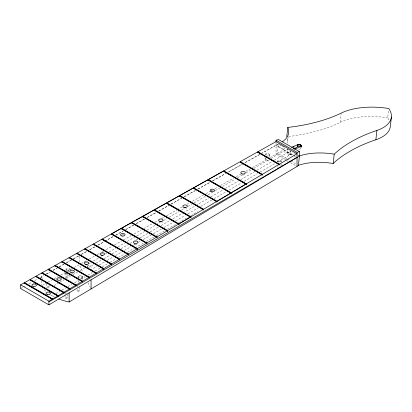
<?xml version="1.0" encoding="UTF-8"?>
<svg xmlns="http://www.w3.org/2000/svg" width="412" height="412" viewBox="0 0 412 412"><rect width="100%" height="100%" fill="white"/><g stroke="black" fill="none" stroke-linecap="round" stroke-linejoin="round"><path stroke-width="0.31" stroke-dasharray="2.06 1.54" d="M278.466 143.896L262.011 153.135L278.466 143.87L277.41 153.238L270.447 157.513M287.684 141.46L288.173 137.103M271.029 158.46L287.365 149.026L286.922 152.955L290.105 154.788L290.548 150.859L292.772 152.141M288.611 136.547A139.756 68.588 6.4 0 0 340.178 122.426L341.162 113.702M389 119.985A41.756 20.492 6.4 0 0 387.707 117.873L388.552 110.401M88.374 263.917L90.604 262.629M93.385 261.023L98.396 258.128M105.637 253.952L106.749 253.308M108.979 252.02L115.659 248.163M117.889 246.876L124.568 243.018M127.354 241.411L134.595 237.23M136.82 235.947L144.617 231.446M146.847 230.159L155.757 225.014M156.313 224.695L160.211 222.444M163.554 220.513L166.891 218.581M169.121 217.299L179.143 211.511M181.373 210.223L184.154 208.616M188.052 206.366L191.951 204.115M194.181 202.828L205.876 196.076M208.101 194.788L212 192.538M215.342 190.612L219.797 188.037M222.583 186.43L234.83 179.359M237.616 177.752L243.183 174.534M245.969 172.927L251.536 169.713M253.766 168.426L268.799 159.748M54.245 285.454L59.189 282.601M59.74 282.287L64.133 279.748M66.332 278.476L70.725 275.942M72.924 274.67L77.868 271.817M80.067 270.55L85.011 267.692M87.21 266.425L89.409 265.153L90.995 266.07L91.001 269.747L97.124 266.209M88.379 267.589L93.946 264.375M96.006 263.175L103.247 258.999M103.803 258.674L111.6 254.173M112.157 253.854L118.45 250.228M121.066 248.709L128.307 244.527M130.141 243.477L132.927 241.87M136.104 240.026L137.773 239.063M139.611 238.012L147.965 233.187M150.189 231.905L158.543 227.079M161.164 225.56L170.238 220.327M172.86 218.808L182.49 213.256M183.046 212.932L195.298 205.861M195.855 205.537L208.663 198.141M210.887 196.859L223.139 189.783M225.204 188.583L238.733 180.78M240.793 179.581L254.884 171.459M256.944 170.259L272.147 161.489M274.207 160.289L290.548 150.859L290.548 154.531L287.37 152.697L287.365 149.026M99.354 264.921L104.921 261.708M107.151 260.42L113.274 256.882M115.504 255.6L122.184 251.737M124.414 250.455L131.093 246.597M133.323 245.31L135.548 244.022M138.334 242.416L140.564 241.128M143.345 239.521L151.142 235.02M153.372 233.733L161.725 228.912M163.95 227.625L173.416 222.161M175.646 220.873L185.112 215.409M187.898 213.802L198.476 207.689M200.706 206.407L211.84 199.975M214.07 198.687L226.322 191.616M229.103 190.009L241.355 182.933M244.141 181.326L257.505 173.612M260.291 172.005L275.324 163.322M277.554 162.034L293.267 152.96M298.705 149.824L300.884 148.567A2.251 1.298 -0.1 0 0 301.543 147.65M50.805 295.023L52.056 295.801L55.357 293.895M55.908 293.576L59.761 291.351M61.965 290.079L65.817 287.854M68.021 286.582L71.873 284.357M74.629 282.766L78.481 280.541M80.685 279.274L85.088 276.73L85.634 277.837M87.869 275.123L92.324 272.553M95.105 270.947L100.116 268.052M102.341 266.77L107.908 263.556M110.133 262.269L116.256 258.736M118.481 257.448L125.16 253.596M127.385 252.309L134.621 248.132M135.177 247.813L143.525 242.992M146.306 241.386L154.098 236.885M156.323 235.602L164.671 230.782M167.452 229.175L176.357 224.035M178.581 222.748L188.603 216.964M190.828 215.677L197.508 211.825M20.6 288.513L22.845 287.257M23.407 286.943L26.213 285.367M29.02 283.791L31.827 282.22M34.634 280.644L37.441 279.068M40.247 277.497L43.62 275.607M46.427 274.031L50.357 271.827M53.163 270.257L57.093 268.052M59.338 266.791L63.829 264.272M66.636 262.696L71.127 260.178M73.372 258.921L78.986 255.775M81.236 254.513L86.85 251.366M89.656 249.79L95.27 246.644M98.077 245.068L104.251 241.607M104.813 241.288L113.794 236.251M116.04 234.995L123.343 230.9M125.588 229.644L134.008 224.921M136.254 223.659L144.674 218.937M147.481 217.361L155.901 212.638M158.708 211.068L168.817 205.397M171.062 204.141L181.728 198.157M184.535 196.586L195.2 190.602M198.007 189.026L210.362 182.104M212.607 180.842L225.518 173.601M228.325 172.025L242.364 164.156L228.377 172.015M259.766 154.397L244.61 162.9L259.781 154.407M41.318 278.085L41.313 276.874L43.543 275.628M46.329 274.062L50.228 271.879M53.014 270.318L56.913 268.13M59.143 266.883L64.159 264.071M66.383 262.82L71.4 260.013M73.63 258.762L79.202 255.641L79.207 261.687M81.442 254.379L87.05 251.238M89.857 249.667L95.466 246.52M97.706 245.264L104.437 241.494M104.998 241.18L113.408 236.462M115.654 235.206L122.941 231.117M125.748 229.546L133.601 225.143M136.403 223.572L144.813 218.854M147.058 217.598L156.03 212.566M158.836 210.995L168.93 205.336M171.176 204.079L181.831 198.105M184.071 196.848L195.288 190.56M198.095 188.99L209.873 182.387M212.674 180.817L225.575 173.586M42.436 285.325L47.452 282.514M48.008 282.205L51.907 280.016M54.137 278.769L58.035 276.581M60.822 275.02L65.281 272.523M67.506 271.271L71.966 268.773M74.191 267.527L79.207 264.715L82.848 272.152M81.452 263.459L83.693 262.197M84.254 261.883L86.499 260.626M89.301 259.055L94.909 255.914M97.155 254.652L99.395 253.395M102.202 251.825L103.324 251.196M106.126 249.626L112.296 246.165M114.541 244.908L121.267 241.138M123.512 239.877L131.366 235.479M134.168 233.908L141.46 229.819M143.7 228.562L152.677 223.531M154.917 222.274L157.724 220.703M161.648 218.499L164.45 216.928M166.695 215.672L176.789 210.012M177.351 209.698L182.398 206.87M186.883 204.352L189.69 202.781M192.492 201.21L203.147 195.237M205.954 193.666L209.878 191.467M210.439 191.147L212.685 189.891M214.925 188.634L217.732 187.063M220.533 185.493L233.434 178.262M236.236 176.686L240.721 174.173M245.773 171.346L250.259 168.827M252.499 167.571L267.646 159.083M283.986 147.058L279.017 144.19L284.028 147.105M287.854 149.293L291.166 151.204M293.926 152.8L295.584 153.753M293.72 155.468L295.929 156.745L293.694 155.458M286.798 158.651L277.41 153.238A38.939 19.112 6.4 0 0 285.083 147.795M287.349 158.965L290.11 160.556M290.666 160.876L296.187 164.058M286.546 160.412L276.055 154.366L276.045 142.748M287.102 160.732L288.204 161.37M290.414 162.642L295.934 165.82M88.08 282.838L90.254 287.277M300.878 147.553L300.884 148.567M288.132 155.927L288.132 152.255L293.138 155.139L276.045 145.266L284.95 150.421L284.955 154.093M281.659 164.259L281.659 165.485M269.577 157.296L269.572 154.711M265.076 157.302L265.081 159.14M87.818 265.462L87.823 267.913M82.565 277.369L82.57 281.046M79.202 287.138L79.202 290.815A1.076 0.618 -0.1 0 1 77.595 291.351A1.076 0.618 -0.1 0 1 77.595 290.28A1.076 0.618 -0.1 0 1 79.202 290.815M77.054 289.59L77.054 290.815M67.233 294.06L67.238 297.737A1.097 0.633 -0.1 0 1 65.596 298.283A1.097 0.633 -0.1 0 1 65.596 297.186A1.097 0.633 -0.1 0 1 67.238 297.737M67.079 273.012L67.084 276.684A1.009 0.582 -0.1 0 1 65.57 277.188A1.009 0.582 -0.1 0 1 65.57 276.179A1.009 0.582 -0.1 0 1 67.084 276.684M65.06 273.012L65.065 276.684M65.044 294.673L65.044 297.737M49.09 284.141L49.095 287.2A1.236 0.711 -0.1 0 1 47.241 287.818A1.236 0.711 -0.1 0 1 47.241 286.587A1.236 0.711 -0.1 0 1 49.095 287.2M46.623 283.528L46.623 287.2M41.318 280.505L41.324 284.738M82.56 276.632A2.251 1.298 0 0 1 79.186 277.755A2.251 1.298 0 0 1 79.186 275.504A2.251 1.298 0 0 1 82.56 276.632L82.56 277.364M78.064 276.632L78.064 277.364M65.982 269.654L65.982 270.39M244.62 174.575A2.251 1.298 0 0 1 241.442 174.575M212.829 192.615A2.251 1.298 0 0 1 211.953 192.615M211.531 190.143A2.251 1.298 0 0 1 213.251 190.143M186.693 208.014A2.251 1.298 0 0 1 185.967 208.297M183.855 208.178A2.251 1.298 0 0 1 183.515 208.014M162.421 222.032A2.251 1.298 0 0 1 162.081 222.192M159.583 222.192A2.251 1.298 0 0 1 159.243 222.032M159.583 220.034A2.251 1.298 0 0 1 159.969 219.915M123.219 236.91A2.251 1.298 0 0 1 122.343 236.91M121.921 234.438A2.251 1.298 0 0 1 123.641 234.438M136.918 244.156A2.251 1.298 0 0 1 134.42 244.156M135.229 241.808A2.251 1.298 0 0 1 136.109 241.808M101.465 256.089A2.251 1.298 0 0 1 101.074 255.97M101.465 253.689A2.251 1.298 0 0 1 103.185 253.689M85.675 262.805A2.251 1.298 0 0 1 87.395 262.805M73.037 273.496A2.251 1.298 0 0 1 71.74 273.568M71.74 271.024A2.251 1.298 0 0 1 72.615 271.024M60.909 280.603A2.251 1.298 0 0 1 60.286 280.958M58.18 278.682A2.251 1.298 0 0 1 58.602 278.61M59.477 278.61A2.251 1.298 0 0 1 60.286 278.8M49.177 293.045A2.251 1.298 0 0 1 49.564 293.164M33.336 284.877A2.251 1.298 0 0 1 33.758 284.805M34.634 284.81A2.251 1.298 0 0 1 35.056 284.888M265.117 154.454A2.251 1.298 0 0 1 267.764 153.434A2.251 1.298 0 0 1 269.53 154.963A2.251 1.298 0 0 1 266.883 155.983M277.163 161.695A2.225 1.288 0 0 1 278.538 160.505A2.225 1.288 0 0 1 280.969 160.783L281.242 160.979A2.225 1.288 0 0 1 281.617 161.695M69.092 270.854A2.251 1.298 0 0 1 66.023 269.906A2.251 1.298 0 0 1 68.232 268.356A2.251 1.298 0 0 1 70.437 269.906M78.11 277.626A2.251 1.298 -0.1 0 1 80.021 276.086A2.251 1.298 -0.1 0 1 82.56 277.286A2.251 1.298 -0.1 0 1 80.314 278.672M265.246 154.969A2.251 1.298 -0.1 0 1 268.912 154.546A2.251 1.298 -0.1 0 1 268.186 156.663M69.092 271.59A2.251 1.298 0 0 1 67.789 271.663M66.152 270.885A2.251 1.298 0 0 1 67.372 269.191A2.251 1.298 0 0 1 70.308 269.891M340.178 122.426A52.283 25.657 6.4 0 1 387.707 117.873M287.298 138.339A38.939 19.112 6.4 0 1 287.494 142.99M54.544 297.129A45.284 26.116 -0.1 0 1 52.056 295.801M45.727 291.227A45.284 26.116 -0.1 0 1 42.905 288.22M42.554 278.697A45.284 26.116 -0.1 0 1 41.313 276.874M66.785 273.424A1.009 0.582 -0.1 0 1 65.359 273.424A1.009 0.582 -0.1 0 1 65.359 272.6M77.199 286.829A1.076 0.618 -0.1 0 1 77.847 286.541M46.788 283.883A1.236 0.711 -0.1 0 1 46.664 283.714M65.044 294.065A1.097 0.633 -0.1 0 1 65.364 293.617M65.59 293.514A1.097 0.633 -0.1 0 1 66.425 293.452M69.484 275.164A2.251 1.298 -0.1 0 1 66.646 275.005A2.251 1.298 -0.1 0 1 66.368 273.367M79.459 282.246A2.251 1.298 -0.1 0 1 78.244 280.551M268.918 160.052A2.251 1.298 -0.1 0 1 265.591 159.959A2.251 1.298 -0.1 0 1 266.08 158.059M278.548 167.298A2.251 1.298 -0.1 0 1 277.539 166.819M280.273 164.898A2.251 1.298 -0.1 0 1 281.278 165.377M298.896 155.669L297.794 155.03L298.891 155.669M281.242 161.715A2.225 1.288 0 0 0 277.539 161.715A2.251 1.298 -0.1 0 1 281.278 161.705"/><path stroke-width="0.62" d="M286.731 136.769L287.787 127.421A139.756 68.588 6.4 0 0 341.229 113.079A52.283 25.657 6.4 0 1 388.758 108.531A41.756 20.492 6.4 0 1 376.913 130.444L375.857 139.786L372.299 140.992A171.819 84.326 6.4 0 0 333.154 163.513A42.451 20.837 6.4 0 0 298.396 165.33L297.042 166.458L69.144 301.981A45.284 26.116 -0.1 0 1 58.859 299.024M298.396 165.33L299.452 155.988L299.452 151.631L278.466 139.519L276.045 140.229L276.045 142.119M333.154 163.513L334.209 154.17A171.819 84.326 6.4 0 1 373.349 131.649L376.913 130.444M391.4 116.998L390.344 126.34A41.756 20.492 6.4 0 1 375.857 139.786M301.538 145.838L301.239 146.775L301.46 146.466C301.893 144.53 298.994 144.252 297.701 144.741L291.65 147.249M301.46 146.466L301.46 145.539M301.239 146.368L300.878 147.048L301.46 146.116M298.164 144.597L297.701 145.215C298.891 144.602 301.105 144.602 301.538 146.126M298.164 145.009L298.71 144.53M48.92 304.865L48.92 301.193L52.35 299.153L24.133 282.859L20.6 284.841L20.6 288.513L48.92 304.865L299.452 155.988A42.451 20.837 6.4 0 1 334.209 154.17M52.741 299.509L52.741 298.921L57.865 295.873L29.813 279.676L24.535 282.637L24.535 283.224L52.741 299.509L52.35 299.74L52.35 299.153M58.257 296.228L58.257 295.641L63.592 292.469L35.71 276.37L30.215 279.454L30.215 280.042L58.257 296.228L57.865 296.46L57.865 295.873M63.984 292.824L63.984 292.237L69.546 288.93L41.839 272.935L36.112 276.148L36.112 276.735L63.984 292.824L63.592 293.056L63.592 292.469M69.937 289.286L69.937 288.699L75.751 285.243L48.225 269.35L42.24 272.708L42.24 273.295L69.937 289.286L69.546 289.518L69.546 288.93M76.138 285.598L76.138 285.011L82.22 281.396L54.884 265.616L48.626 269.129L48.626 269.716L76.138 285.598L75.751 285.83L75.751 285.243M82.606 281.757L82.606 281.169L88.971 277.384L61.841 261.718L55.285 265.395L55.285 265.982L82.606 281.757L82.22 281.983L82.22 281.396M89.363 277.739L89.363 277.152L96.042 273.182L69.118 257.634L62.238 261.491L62.238 262.078L89.363 277.739L88.971 277.971L88.971 277.384M96.042 273.182L96.042 273.769L96.429 272.95L103.448 268.779L76.745 253.359L69.52 257.412L69.52 258L69.118 258.221L69.118 257.634M103.839 269.134L103.839 268.547L111.219 264.159L84.743 248.874L77.142 253.133L77.142 253.725L103.839 269.134L103.448 269.366L103.448 268.779M111.611 264.514L111.611 263.927L119.392 259.303L93.158 244.156L85.145 248.647L85.145 249.234L111.611 264.514L111.219 264.746L111.219 264.159M119.779 259.658L119.779 259.071L127.988 254.194L102.011 239.192L93.555 243.93L93.555 244.517L119.779 259.658L119.392 259.89L119.392 259.303M128.379 254.549L128.379 253.962L137.042 248.812L111.328 233.965L102.408 238.965L102.408 239.552L128.379 254.549L127.988 254.781L127.988 254.194M137.428 249.167L137.428 248.58L146.59 243.137L121.143 228.444L111.724 233.743L111.724 234.33L137.428 249.167L137.042 249.399L137.042 248.812M146.976 243.492L146.976 242.905L156.668 237.147L131.505 222.619L121.545 228.222L121.561 228.815L146.976 243.492L146.59 243.724L146.59 243.137M157.054 237.503L157.054 236.915L167.318 230.813L142.475 216.47L131.897 222.392L131.933 223L157.054 237.503L156.668 237.734L156.668 237.147M167.71 230.581L178.602 224.107L154.093 209.96L142.871 216.243L167.71 230.581L167.318 231.4L167.318 230.813M190.931 217.366L190.931 216.779L203.214 209.476L179.441 195.752L166.783 202.838L166.814 203.44L190.931 217.366L190.545 217.598L190.545 217.011L166.391 203.065L154.485 209.729L154.515 210.336L178.988 224.463L178.602 224.695L178.602 224.107M203.214 209.476L203.214 210.063L203.605 209.245L216.65 201.489L216.65 202.076L217.042 201.262L230.89 193.027L230.89 193.614L231.276 192.795L245.979 184.071L223.464 171.073L208.333 179.55L208.348 180.147M246.366 183.84L261.965 174.564L239.933 161.844L223.855 170.846L223.87 171.444L223.464 171.66L223.464 171.073L208.348 179.56L231.292 192.806L245.979 184.071L245.979 184.658L246.366 183.84L223.855 170.846M262.356 174.92L262.356 174.333L279.063 164.398L257.541 151.971L240.325 161.617L240.325 162.204L262.356 174.92L261.965 175.152L261.965 174.564M279.454 164.754L279.454 164.167L297.031 153.712L276.045 141.594L257.938 151.745L257.938 152.332L279.454 164.754L279.063 164.985L279.063 164.398M48.92 301.929L297.031 157.384L297.031 152.347L276.045 140.229M298.71 144.88L299.292 144.54M257.541 152.558L257.938 152.332M293.849 148.959L297.701 146.734A2.251 1.298 -0.1 0 1 301.239 147.002M166.412 203.075L154.515 209.749L178.988 223.876L178.988 224.463M48.626 269.716L48.225 269.937L48.225 269.35M62.238 262.078L61.841 262.305L61.841 261.718M76.745 253.947L77.142 253.725M85.145 249.234L84.743 249.461L84.743 248.874M111.328 234.557L111.724 234.33M203.605 209.832L179.859 196.122L179.457 196.349L179.457 195.762L166.814 202.853L190.931 216.779M217.042 201.849L193.692 188.366L193.29 188.593L193.29 188.006L179.859 195.535L179.859 196.122M294.565 149.19L300.878 146.569M299.292 144.833L299.874 144.622M297.031 152.347L299.452 151.631M299.874 144.875L300.415 144.782M300.415 145.003L301.239 145.482M257.938 151.745L279.454 164.167M240.325 161.617L262.356 174.333M224.422 171.758L246.366 184.427M208.894 180.461L231.276 193.382M216.671 201.499L193.274 187.996L179.833 195.525L203.605 209.245M167.71 231.168L142.902 216.846L142.902 216.259L154.114 209.971L154.114 210.558M157.054 236.915L131.897 222.392L142.5 216.485L142.5 217.073M146.976 242.905L121.545 228.222L131.531 222.635L131.531 223.222M137.428 248.58L111.724 233.743L121.159 228.454L121.159 229.041M102.408 238.965L128.379 253.962M93.555 243.93L119.779 259.071M85.145 248.647L111.611 263.927M77.142 253.133L103.839 268.547M69.52 257.412L96.429 272.95M70.066 258.314L96.429 273.537M62.238 261.491L89.363 277.152M55.285 265.395L82.606 281.169M48.626 269.129L76.138 285.011M42.24 272.708L69.937 288.699M36.112 276.148L63.984 292.237M30.215 279.454L58.257 295.641M24.535 282.637L52.741 298.921M20.6 284.841L48.92 301.193M301.239 145.256L301.46 145.791M297.701 144.741L297.701 146.734M297.031 157.384L297.042 166.458M293.849 146.337L293.849 148.433M91.062 279.866L91.067 288.946M69.139 292.906L69.144 301.981M207.936 180.363L207.936 179.776L193.671 187.769L217.057 201.272L230.905 193.037L207.936 179.776L193.692 187.779L193.692 188.366M102.011 239.192L102.011 239.779M93.158 244.156L93.158 244.743M54.884 265.616L54.884 266.204M41.839 272.935L41.839 273.522M24.133 282.859L24.133 283.446M185.544 207.782A2.251 1.298 0 0 1 184.664 207.782M102.763 255.574A2.251 1.298 0 0 1 101.888 255.574M161.267 221.8A2.251 1.298 0 0 1 160.392 221.8M86.973 264.689A2.251 1.298 0 0 1 86.098 264.689M287.787 127.421A38.939 19.112 6.4 0 1 282.318 141.79M190.545 217.011L178.988 223.876L190.565 217.021M33.042 286.319A2.251 1.298 0 0 0 36.426 285.212A2.251 1.298 0 0 0 33.073 284.074A2.251 1.298 0 0 0 33.042 286.319M241.906 173.895A2.251 1.298 0 0 0 245.279 172.772A2.251 1.298 0 0 0 241.906 171.65A2.251 1.298 0 0 0 241.906 173.895M210.908 191.441A2.251 1.298 0 0 0 214.595 190.715A2.251 1.298 0 0 0 211.67 189.232A2.251 1.298 0 0 0 210.908 191.441M183.979 207.339A2.251 1.298 0 0 0 187.352 206.216A2.251 1.298 0 0 0 183.979 205.094A2.251 1.298 0 0 0 183.979 207.339M159.707 221.357A2.251 1.298 0 0 0 163.08 220.229A2.251 1.298 0 0 0 159.707 219.107A2.251 1.298 0 0 0 159.707 221.357M121.658 235.88A2.251 1.298 0 0 0 125.027 234.758A2.251 1.298 0 0 0 121.658 233.635A2.251 1.298 0 0 0 121.658 235.88M134.544 243.322A2.251 1.298 0 0 0 137.917 242.199A2.251 1.298 0 0 0 134.544 241.072A2.251 1.298 0 0 0 134.544 243.322M101.203 255.131A2.251 1.298 0 0 0 104.576 254.008A2.251 1.298 0 0 0 101.203 252.886A2.251 1.298 0 0 0 101.203 255.131M57.556 279.975A2.251 1.298 0 0 0 61.244 279.254A2.251 1.298 0 0 0 58.313 277.77A2.251 1.298 0 0 0 57.556 279.975M47.195 294.487A2.251 1.298 0 0 0 50.563 293.365A2.251 1.298 0 0 0 47.195 292.237A2.251 1.298 0 0 0 47.195 294.487M85.413 264.247A2.251 1.298 0 0 0 88.786 263.124A2.251 1.298 0 0 0 85.413 262.001A2.251 1.298 0 0 0 85.413 264.247M71.055 272.538A2.251 1.298 0 0 0 74.423 271.415A2.251 1.298 0 0 0 71.055 270.293A2.251 1.298 0 0 0 71.055 272.538"/></g></svg>
